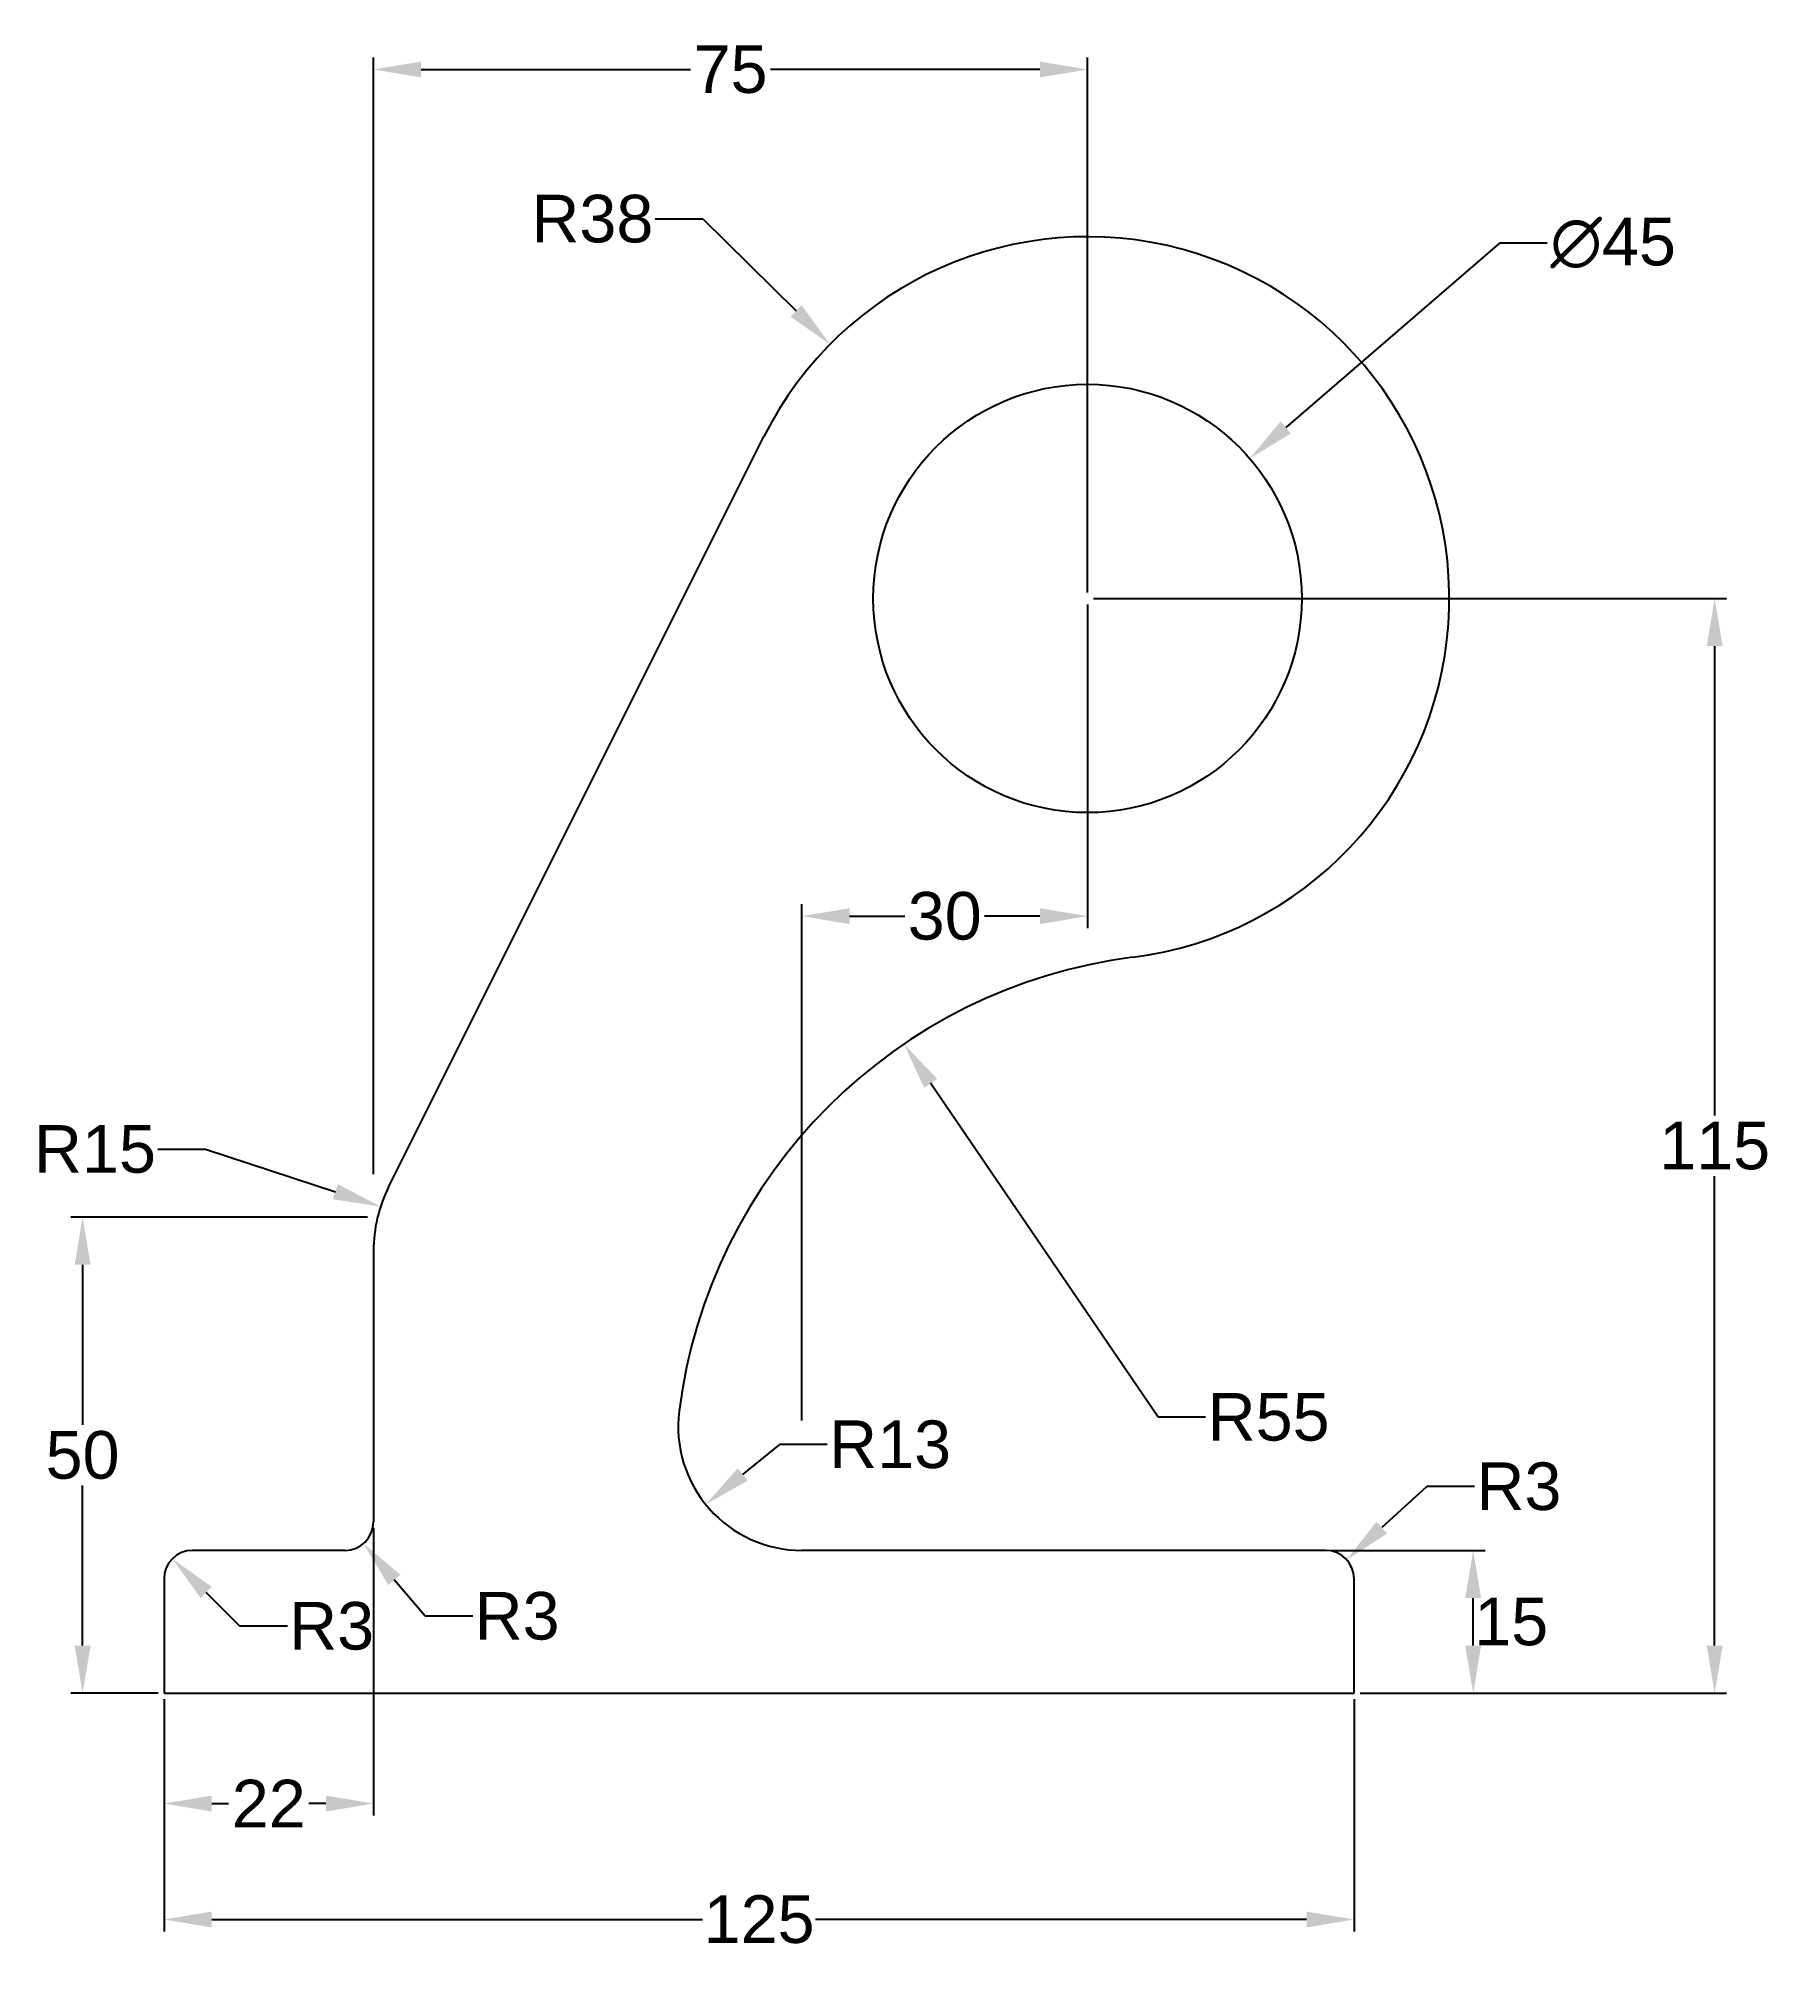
# Model space of a CAD drawing. Header units: millimetres. Extents: x 3344 to 3526, y 1673 to 1874.
import ezdxf

# ---------------------------------------------------------------- set-up
doc = ezdxf.new("R2010")
doc.units = ezdxf.units.MM
doc.header["$PDMODE"] = 34
doc.header["$PDSIZE"] = 5
doc.layers.add('dim', color=3, linetype='Continuous')
doc.styles.get("Standard").update_dxf_attribs({"font": 'arial.ttf'})
doc.dimstyles.new('ISO-25', dxfattribs={"dimtxt": 5, "dimasz": 5, "dimexe": 1.25, "dimexo": 0.625, "dimtad": 0, "dimtih": 1, "dimtoh": 1, "dimtxsty": 'Standard', "dimcen": 0, "dimadec": 0, "dimazin": 0, "dimtfac": 1, "dimtofl": 0, "dimtmove": 0, "dimatfit": 3, "dimfxl": 1, "dimarcsym": 0})

# ---------------------------------------------------------------- blocks, each defined once
blk = doc.blocks.new('*D2')
at = {"layer": 'Defpoints', "color": 0, "transparency": 16777216}
for p in [(3379.41, 1871.04), (3454.41, 1815.47), (3379.41, 1754.36)]:
    blk.add_point(p, dxfattribs=at)
at = {"layer": 'dim', "color": 0, "lineweight": -2, "transparency": 16777216}
for p, q in [((3379.41, 1754.98), (3379.41, 1872.29)), ((3384.41, 1871.04), (3412.7, 1871.04)), ((3449.41, 1871.04), (3421.11, 1871.04)), ((3454.41, 1816.1), (3454.41, 1872.29))]:
    blk.add_line(p, q, dxfattribs=at)
at = {"layer": 'dim', "color": 0, "transparency": 16777216}
for points in [[(3384.41, 1871.87), (3384.41, 1870.21), (3379.41, 1871.04)], [(3449.41, 1871.87), (3449.41, 1870.21), (3454.41, 1871.04)]]:
    blk.add_solid(points, dxfattribs=at)
at = {"layer": 'dim', "color": 0, "transparency": 16777216, "insert": (3416.91, 1871.04), "char_height": 5, "attachment_point": 5}
blk.add_mtext('75', dxfattribs=at)
blk = doc.blocks.new('*D3')
at = {"layer": 'Defpoints', "color": 0, "transparency": 16777216}
for p in [(3454.41, 1815.47), (3520.28, 1815.47), (3482.41, 1700.47)]:
    blk.add_point(p, dxfattribs=at)
at = {"layer": 'dim', "color": 0, "lineweight": -2, "transparency": 16777216}
for p, q in [((3455.03, 1815.47), (3521.53, 1815.47)), ((3520.28, 1810.47), (3520.28, 1761.15)), ((3520.28, 1705.47), (3520.28, 1754.79)), ((3483.03, 1700.47), (3521.53, 1700.47))]:
    blk.add_line(p, q, dxfattribs=at)
at = {"layer": 'dim', "color": 0, "transparency": 16777216}
for points in [[(3519.45, 1810.47), (3521.12, 1810.47), (3520.28, 1815.47)], [(3519.45, 1705.47), (3521.12, 1705.47), (3520.28, 1700.47)]]:
    blk.add_solid(points, dxfattribs=at)
at = {"layer": 'dim', "color": 0, "transparency": 16777216, "insert": (3520.28, 1757.97), "char_height": 5, "attachment_point": 5}
blk.add_mtext('115', dxfattribs=at)
blk = doc.blocks.new('*D4')
at = {"layer": 'Defpoints', "color": 0, "transparency": 16777216}
for p in [(3357.41, 1700.47), (3482.41, 1700.47), (3357.41, 1676.7)]:
    blk.add_point(p, dxfattribs=at)
at = {"layer": 'dim', "color": 0, "lineweight": -2, "transparency": 16777216}
for p, q in [((3357.41, 1699.85), (3357.41, 1675.45)), ((3482.41, 1699.85), (3482.41, 1675.45)), ((3362.41, 1676.7), (3413.98, 1676.7)), ((3477.41, 1676.7), (3425.84, 1676.7))]:
    blk.add_line(p, q, dxfattribs=at)
at = {"layer": 'dim', "color": 0, "transparency": 16777216}
for points in [[(3362.41, 1677.53), (3362.41, 1675.86), (3357.41, 1676.7)], [(3477.41, 1677.53), (3477.41, 1675.86), (3482.41, 1676.7)]]:
    blk.add_solid(points, dxfattribs=at)
at = {"layer": 'dim', "color": 0, "transparency": 16777216, "insert": (3419.91, 1676.7), "char_height": 5, "attachment_point": 5}
blk.add_mtext('125', dxfattribs=at)
blk = doc.blocks.new('*D5')
at = {"layer": 'Defpoints', "color": 0, "transparency": 16777216}
for p in [(3379.41, 1718.47), (3357.41, 1700.47), (3357.41, 1688.88)]:
    blk.add_point(p, dxfattribs=at)
at = {"layer": 'dim', "color": 0, "lineweight": -2, "transparency": 16777216}
for p, q in [((3379.41, 1717.85), (3379.41, 1687.63)), ((3357.41, 1699.85), (3357.41, 1687.63)), ((3362.41, 1688.88), (3364.18, 1688.88)), ((3374.41, 1688.88), (3372.63, 1688.88))]:
    blk.add_line(p, q, dxfattribs=at)
at = {"layer": 'dim', "color": 0, "transparency": 16777216}
for points in [[(3362.41, 1689.71), (3362.41, 1688.04), (3357.41, 1688.88)], [(3374.41, 1689.71), (3374.41, 1688.04), (3379.41, 1688.88)]]:
    blk.add_solid(points, dxfattribs=at)
at = {"layer": 'dim', "color": 0, "transparency": 16777216, "insert": (3368.41, 1688.88), "char_height": 5, "attachment_point": 5}
blk.add_mtext('22', dxfattribs=at)
blk = doc.blocks.new('*D6')
at = {"layer": 'Defpoints', "color": 0, "transparency": 16777216}
for p in [(3348.85, 1750.47), (3379.41, 1750.47), (3357.41, 1700.47)]:
    blk.add_point(p, dxfattribs=at)
at = {"layer": 'dim', "color": 0, "lineweight": -2, "transparency": 16777216}
for p, q in [((3378.78, 1750.47), (3347.6, 1750.47)), ((3348.85, 1745.47), (3348.85, 1728.65)), ((3348.85, 1705.47), (3348.85, 1722.29)), ((3356.78, 1700.47), (3347.6, 1700.47))]:
    blk.add_line(p, q, dxfattribs=at)
at = {"layer": 'dim', "color": 0, "transparency": 16777216}
for points in [[(3348.02, 1745.47), (3349.69, 1745.47), (3348.85, 1750.47)], [(3348.02, 1705.47), (3349.69, 1705.47), (3348.85, 1700.47)]]:
    blk.add_solid(points, dxfattribs=at)
at = {"layer": 'dim', "color": 0, "transparency": 16777216, "insert": (3348.85, 1725.47), "char_height": 5, "attachment_point": 5}
blk.add_mtext('50', dxfattribs=at)
blk = doc.blocks.new('*D8')
at = {"layer": 'Defpoints', "color": 0, "transparency": 16777216}
for p in [(3454.41, 1815.47), (3424.41, 1782.1), (3424.41, 1728.47)]:
    blk.add_point(p, dxfattribs=at)
at = {"layer": 'dim', "color": 0, "lineweight": -2, "transparency": 16777216}
for p, q in [((3454.41, 1814.85), (3454.41, 1780.85)), ((3424.41, 1729.1), (3424.41, 1783.35)), ((3429.41, 1782.1), (3435.21, 1782.1)), ((3449.41, 1782.1), (3443.6, 1782.1))]:
    blk.add_line(p, q, dxfattribs=at)
at = {"layer": 'dim', "color": 0, "transparency": 16777216}
for points in [[(3429.41, 1782.93), (3429.41, 1781.26), (3424.41, 1782.1)], [(3449.41, 1782.93), (3449.41, 1781.26), (3454.41, 1782.1)]]:
    blk.add_solid(points, dxfattribs=at)
at = {"layer": 'dim', "color": 0, "transparency": 16777216, "insert": (3439.41, 1782.1), "char_height": 5, "attachment_point": 5}
blk.add_mtext('30', dxfattribs=at)
blk = doc.blocks.new('*D9')
at = {"layer": 'Defpoints', "color": 0, "transparency": 16777216}
for p in [(3479.41, 1715.47), (3494.92, 1715.47), (3482.41, 1700.47)]:
    blk.add_point(p, dxfattribs=at)
at = {"layer": 'dim', "color": 0, "lineweight": -2, "transparency": 16777216}
for p, q in [((3480.03, 1715.47), (3496.17, 1715.47)), ((3494.92, 1705.47), (3494.92, 1710.47)), ((3483.03, 1700.47), (3496.17, 1700.47))]:
    blk.add_line(p, q, dxfattribs=at)
at = {"layer": 'dim', "color": 0, "transparency": 16777216}
for points in [[(3494.08, 1710.47), (3495.75, 1710.47), (3494.92, 1715.47)], [(3494.08, 1705.47), (3495.75, 1705.47), (3494.92, 1700.47)]]:
    blk.add_solid(points, dxfattribs=at)
at = {"layer": 'dim', "color": 0, "transparency": 16777216, "insert": (3498.91, 1707.97), "char_height": 5, "attachment_point": 5}
blk.add_mtext('15', dxfattribs=at)
blk = doc.blocks.new('*D10')
at = {"layer": 'Defpoints', "color": 0, "transparency": 16777216}
for p in [(3427.36, 1842.16), (3454.41, 1815.47)]:
    blk.add_point(p, dxfattribs=at)
at = {"layer": 'dim', "color": 0, "lineweight": -2, "transparency": 16777216}
for p, q in [((3409, 1855.34), (3414, 1855.34)), ((3414, 1855.34), (3423.8, 1845.67))]:
    blk.add_line(p, q, dxfattribs=at)
at = {"layer": 'dim', "color": 0, "transparency": 16777216}
blk.add_solid([(3424.38, 1846.27), (3423.21, 1845.08), (3427.36, 1842.16)], dxfattribs=at)
at = {"layer": 'dim', "color": 0, "transparency": 16777216, "insert": (3402.4, 1855.34), "char_height": 5, "attachment_point": 5}
blk.add_mtext('R38', dxfattribs=at)
blk = doc.blocks.new('*D12')
at = {"layer": 'Defpoints', "color": 0, "transparency": 16777216}
for p in [(3471.44, 1830.17), (3437.37, 1800.77)]:
    blk.add_point(p, dxfattribs=at)
at = {"layer": 'dim', "color": 0, "lineweight": -2, "transparency": 16777216}
for p, q in [((3497.68, 1852.8), (3475.23, 1833.44)), ((3502.68, 1852.8), (3497.68, 1852.8))]:
    blk.add_line(p, q, dxfattribs=at)
at = {"layer": 'dim', "color": 0, "transparency": 16777216}
blk.add_solid([(3474.69, 1834.07), (3475.77, 1832.81), (3471.44, 1830.17)], dxfattribs=at)
at = {"layer": 'dim', "color": 0, "transparency": 16777216, "insert": (3509.62, 1852.8), "char_height": 5, "attachment_point": 5}
blk.add_mtext('∅45', dxfattribs=at)
blk = doc.blocks.new('*D13')
at = {"layer": 'Defpoints', "color": 0, "transparency": 16777216}
for p in [(3424.41, 1728.47), (3414.29, 1720.3)]:
    blk.add_point(p, dxfattribs=at)
at = {"layer": 'dim', "color": 0, "lineweight": -2, "transparency": 16777216}
for p, q in [((3422.07, 1726.59), (3418.18, 1723.45)), ((3427.07, 1726.59), (3422.07, 1726.59))]:
    blk.add_line(p, q, dxfattribs=at)
at = {"layer": 'dim', "color": 0, "transparency": 16777216}
blk.add_solid([(3417.66, 1724.09), (3418.71, 1722.8), (3414.29, 1720.3)], dxfattribs=at)
at = {"layer": 'dim', "color": 0, "transparency": 16777216, "insert": (3433.67, 1726.59), "char_height": 5, "attachment_point": 5}
blk.add_mtext('R13', dxfattribs=at)
blk = doc.blocks.new('*D14')
at = {"layer": 'Defpoints', "color": 0, "transparency": 16777216}
for p in [(3435.12, 1768.67), (3466.08, 1723.21)]:
    blk.add_point(p, dxfattribs=at)
at = {"layer": 'dim', "color": 0, "lineweight": -2, "transparency": 16777216}
for p, q in [((3461.81, 1729.47), (3437.93, 1764.54)), ((3466.81, 1729.47), (3461.81, 1729.47))]:
    blk.add_line(p, q, dxfattribs=at)
at = {"layer": 'dim', "color": 0, "transparency": 16777216}
blk.add_solid([(3438.62, 1765), (3437.25, 1764.07), (3435.12, 1768.67)], dxfattribs=at)
at = {"layer": 'dim', "color": 0, "transparency": 16777216, "insert": (3473.43, 1729.47), "char_height": 5, "attachment_point": 5}
blk.add_mtext('R55', dxfattribs=at)
blk = doc.blocks.new('*D15')
at = {"layer": 'Defpoints', "color": 0, "transparency": 16777216}
for p in [(3481.63, 1714.49), (3479.41, 1712.47)]:
    blk.add_point(p, dxfattribs=at)
at = {"layer": 'dim', "color": 0, "lineweight": -2, "transparency": 16777216}
for p, q in [((3490.06, 1722.18), (3485.32, 1717.86)), ((3495.06, 1722.18), (3490.06, 1722.18))]:
    blk.add_line(p, q, dxfattribs=at)
at = {"layer": 'dim', "color": 0, "transparency": 16777216}
blk.add_solid([(3484.76, 1718.48), (3485.88, 1717.24), (3481.63, 1714.49)], dxfattribs=at)
at = {"layer": 'dim', "color": 0, "transparency": 16777216, "insert": (3499.72, 1722.18), "char_height": 5, "attachment_point": 5}
blk.add_mtext('R3', dxfattribs=at)
blk = doc.blocks.new('*D16')
at = {"layer": 'Defpoints', "color": 0, "transparency": 16777216}
for p in [(3358.29, 1714.59), (3360.41, 1712.47)]:
    blk.add_point(p, dxfattribs=at)
at = {"layer": 'dim', "color": 0, "lineweight": -2, "transparency": 16777216}
for p, q in [((3365.36, 1707.52), (3361.82, 1711.06)), ((3370.36, 1707.52), (3365.36, 1707.52))]:
    blk.add_line(p, q, dxfattribs=at)
at = {"layer": 'dim', "color": 0, "transparency": 16777216}
blk.add_solid([(3362.41, 1711.65), (3361.23, 1710.47), (3358.29, 1714.59)], dxfattribs=at)
at = {"layer": 'dim', "color": 0, "transparency": 16777216, "insert": (3375.01, 1707.52), "char_height": 5, "attachment_point": 5}
blk.add_mtext('R3', dxfattribs=at)
blk = doc.blocks.new('*D17')
at = {"layer": 'Defpoints', "color": 0, "transparency": 16777216}
for p in [(3376.41, 1718.47), (3378.35, 1716.19)]:
    blk.add_point(p, dxfattribs=at)
at = {"layer": 'dim', "color": 0, "lineweight": -2, "transparency": 16777216}
for p, q in [((3384.83, 1708.57), (3381.59, 1712.38)), ((3389.83, 1708.57), (3384.83, 1708.57))]:
    blk.add_line(p, q, dxfattribs=at)
at = {"layer": 'dim', "color": 0, "transparency": 16777216}
blk.add_solid([(3382.23, 1712.92), (3380.96, 1711.84), (3378.35, 1716.19)], dxfattribs=at)
at = {"layer": 'dim', "color": 0, "transparency": 16777216, "insert": (3394.49, 1708.57), "char_height": 5, "attachment_point": 5}
blk.add_mtext('R3', dxfattribs=at)
blk = doc.blocks.new('*D18')
at = {"layer": 'Defpoints', "color": 0, "transparency": 16777216}
for p in [(3380.15, 1751.59), (3394.41, 1746.93)]:
    blk.add_point(p, dxfattribs=at)
at = {"layer": 'dim', "color": 0, "lineweight": -2, "transparency": 16777216}
for p, q in [((3356.76, 1757.61), (3361.76, 1757.61)), ((3361.76, 1757.61), (3375.4, 1753.15))]:
    blk.add_line(p, q, dxfattribs=at)
at = {"layer": 'dim', "color": 0, "transparency": 16777216}
blk.add_solid([(3375.66, 1753.94), (3375.14, 1752.36), (3380.15, 1751.59)], dxfattribs=at)
at = {"layer": 'dim', "color": 0, "transparency": 16777216, "insert": (3350.15, 1757.61), "char_height": 5, "attachment_point": 5}
blk.add_mtext('R15', dxfattribs=at)

msp = doc.modelspace()

# ---------------------------------------------------------------- linework, layer by layer
for p, q in [((3380.992, 1753.64), (3420.422, 1832.471)), ((3379.408, 1746.93), (3379.408, 1718.472)), ((3376.408, 1715.472), (3360.408, 1715.472)), ((3479.408, 1715.472), (3424.408, 1715.472)), ((3357.408, 1712.472), (3357.408, 1700.472)), ((3482.408, 1700.472), (3482.408, 1712.472)), ((3357.408, 1700.472), (3482.408, 1700.472))]:
    msp.add_line(p, q)
msp.add_circle((3454.408, 1815.472), 22.5)
for centre, radius, start, end in [((3454.408, 1815.472), 38, 277.20788, 153.42673), ((3466.076, 1723.207), 55, 97.20788, 172.79853), ((3394.408, 1746.93), 15, 153.42673, 180), ((3424.408, 1728.472), 13, 172.79853, 270), ((3376.408, 1718.472), 3, 270, 0), ((3360.408, 1712.472), 3, 90, 180), ((3479.408, 1712.472), 3, 0, 90)]:
    msp.add_arc(centre, radius, start, end)

# ---------------------------------------------------------------- dimensions: what is measured, and where the dimension line sits
at = {"layer": 'dim'}
for base, p1, p2, picture, middle in [((3379.408, 1871.039), (3454.408, 1815.472), (3379.408, 1754.358), '*D2', (3416.908, 1871.039)), ((3424.408, 1782.097), (3454.408, 1815.472), (3424.408, 1728.472), '*D8', (3439.408, 1782.097)), ((3357.408, 1688.877), (3379.408, 1718.472), (3357.408, 1700.472), '*D5', (3368.408, 1688.877)), ((3357.408, 1676.697), (3482.408, 1700.472), (3357.408, 1700.472), '*D4', (3419.908, 1676.697))]:
    dim = msp.add_linear_dim(base=base, p1=p1, p2=p2, dimstyle='ISO-25', dxfattribs=at)
    dim.commit()
    dim.dimension.update_dxf_attribs({"geometry": picture, "text_midpoint": middle})
for center, mpoint, picture, middle in [((3454.408, 1815.472), (3427.359, 1842.162), '*D10', (3402.397, 1855.342)), ((3466.076, 1723.207), (3435.121, 1768.668), '*D14', (3473.427, 1729.474)), ((3394.408, 1746.93), (3380.151, 1751.594), '*D18', (3350.146, 1757.61)), ((3424.408, 1728.472), (3414.294, 1720.304), '*D13', (3433.673, 1726.587)), ((3479.408, 1712.472), (3481.626, 1714.492), '*D15', (3499.719, 1722.177)), ((3360.408, 1712.472), (3358.286, 1714.593), '*D16', (3375.014, 1707.522))]:
    dim = msp.add_radius_dim(center=center, mpoint=mpoint, dimstyle='ISO-25', dxfattribs=at)
    dim.commit()
    dim.dimension.update_dxf_attribs({"geometry": picture, "text_midpoint": middle, "dimtype": 164})
dim = msp.add_diameter_dim_2p(p1=(3437.372, 1800.774), p2=(3471.444, 1830.17), dimstyle='ISO-25', dxfattribs=at)
dim.commit()
dim.dimension.update_dxf_attribs({"geometry": '*D12', "text_midpoint": (3509.623, 1852.804), "dimtype": 163})
for base, p1, p2, picture, middle in [((3520.282, 1815.472), (3482.408, 1700.472), (3454.408, 1815.472), '*D3', (3520.282, 1757.972)), ((3348.854, 1750.472), (3357.408, 1700.472), (3379.408, 1750.472), '*D6', (3348.854, 1725.472))]:
    dim = msp.add_linear_dim(base=base, p1=p1, p2=p2, angle=90, dimstyle='ISO-25', dxfattribs=at)
    dim.commit()
    dim.dimension.update_dxf_attribs({"geometry": picture, "text_midpoint": middle})
dim = msp.add_radius_dim(center=(3376.408, 1718.472), mpoint=(3378.351, 1716.187), dimstyle='ISO-25', dxfattribs=at)
dim.commit()
dim.dimension.update_dxf_attribs({"geometry": '*D17', "text_midpoint": (3394.487, 1708.569)})
dim = msp.add_linear_dim(base=(3494.916, 1715.472), p1=(3482.408, 1700.472), p2=(3479.408, 1715.472), angle=90, dimstyle='ISO-25', override={"dimtad": 2}, dxfattribs=at)
dim.commit()
dim.dimension.update_dxf_attribs({"geometry": '*D9', "text_midpoint": (3498.905, 1707.972)})

doc.saveas('drawing.dxf')
